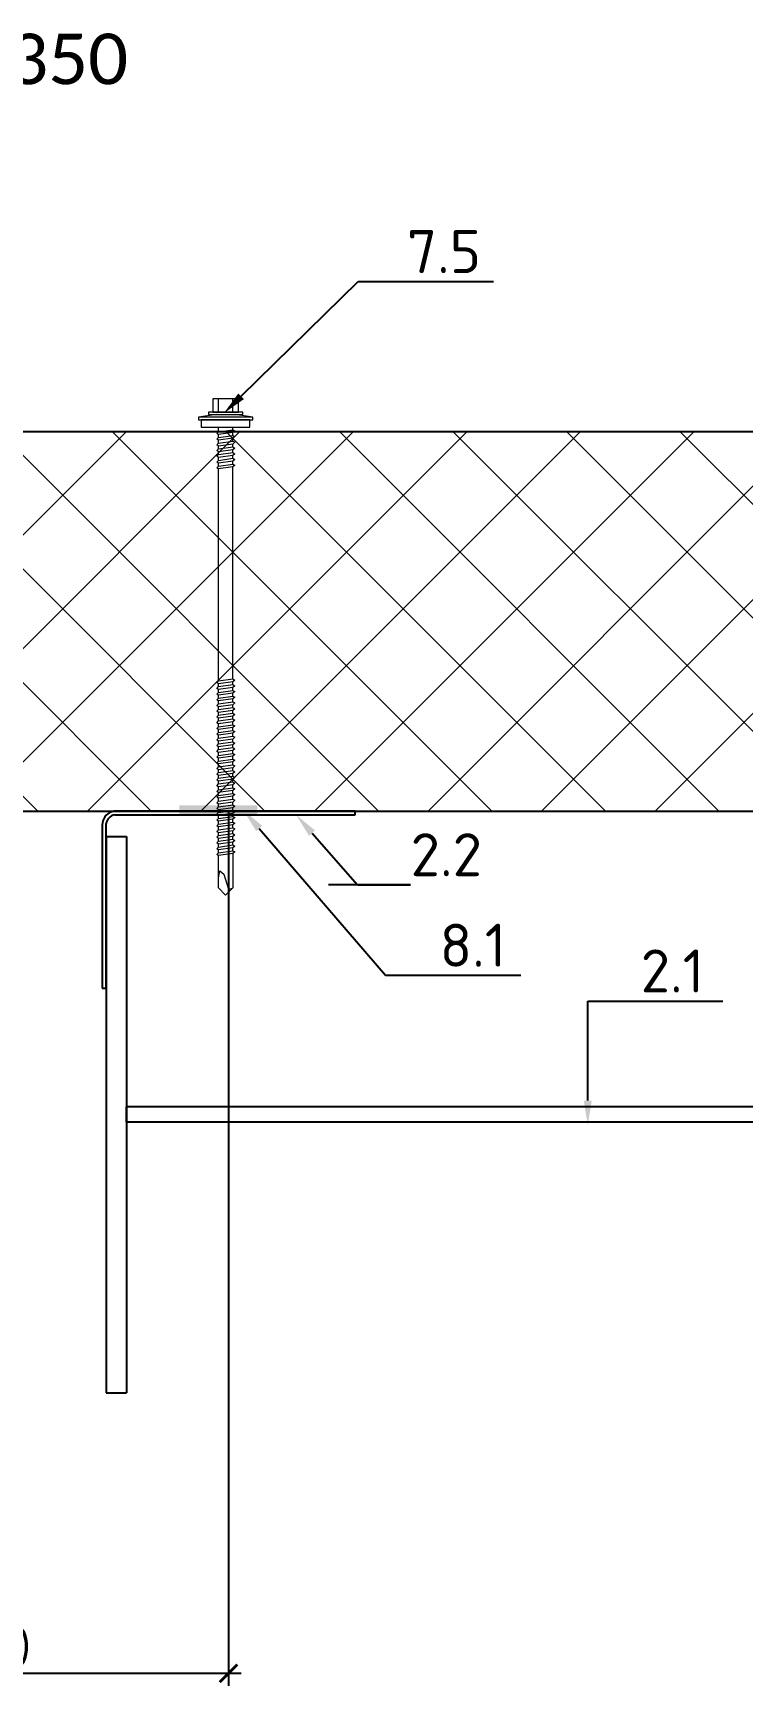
# Model space of a CAD drawing. Header units: millimetres. Extents: x -3689 to 3021565, y -698052 to -604547.
# Drawn here: x 2758884 to 2759164, y -668333 to -667679 of the extents above; entities that cross this region are included whole.
import ezdxf
from ezdxf import colors
from ezdxf.entities.mleader import LeaderData, LeaderLine
from ezdxf.math import Vec2, Vec3

# ---------------------------------------------------------------- set-up
doc = ezdxf.new("R2010")
doc.units = ezdxf.units.MM
doc.header["$PDMODE"] = 35
doc.layers.get('0').update_dxf_attribs({"lineweight": 0})
doc.layers.get('Defpoints').update_dxf_attribs({"color": 4})
for name, color, linetype in [('A-DOOR-IDEN', 12, 'Continuous'), ('A-FLOR-IDEN', 14, 'Continuous'), ('A-WALL-PATT', 181, 'Continuous'), ('S-METL', 14, 'Continuous'), ('S-WALL-PATT', 181, 'Continuous')]:
    doc.layers.add(name, color=color, linetype=linetype)
doc.layers.add('A-FLOR-DIMS', color=133, linetype='Continuous', lineweight=0)
doc.styles.add('Calibri', font='calibri.ttf')
doc.styles.add('GOST 2.304', font='CS_Gost2304.shx')
doc.styles.add('ЕСКД', font='isocpeur.ttf')
doc.dimstyles.new('001.5', dxfattribs={"dimscale": 10, "dimtxt": 1.5, "dimasz": 0.7, "dimexe": 0.5, "dimexo": 0, "dimgap": 0.3, "dimtad": 1, "dimdec": 0, "dimrnd": 0.001, "dimtxsty": 'GOST 2.304', "dimblk": 'ARCHTICK', "dimcen": 0, "dimdle": 0.5, "dimclrd": 256, "dimclre": 256, "dimclrt": 256, "dimadec": 0, "dimazin": 2, "dimtfac": 0.75, "dimtdec": 0, "dimtmove": 1, "dimatfit": 3, "dimfxl": 1, "dimtolj": 1, "dimarcsym": 0})

# ---------------------------------------------------------------- blocks, each defined once
blk = doc.blocks.new('*U569')
at = {"lineweight": 0}
h = blk.add_hatch(dxfattribs=at)
h.set_pattern_fill('ANSI37', color=181, scale=10, style=0)
h.set_pattern_definition([(45, (90, -243.4552527261694), (-22.45064030267288, 22.45064030267288), []), (135, (90, -243.4552527261694), (-22.45064030267288, -22.45064030267288), [])])
h.paths.add_polyline_path([(0, 756.5447472738305), (0, 0), (150, 0), (150, 756.5447472738305)])
at = {"color": 5, "lineweight": 0}
for p, q in [((150, 756.5447472738305), (0, 756.5447472738305)), ((0, 0), (150, 0))]:
    blk.add_line(p, q, dxfattribs=at)
at = {"color": 5}
for p, q in [((0, 756.5447472738305), (0, 0)), ((150, 0), (150, 756.5447472738305))]:
    blk.add_line(p, q, dxfattribs=at)
blk = doc.blocks.new('_ARCHTICK')
at = {"color": 0, "linetype": 'ByBlock', "const_width": 0.15}
blk.add_lwpolyline([(-0.5, -0.5), (0.5, 0.5)], dxfattribs=at)
blk = doc.blocks.new('*D586')
at = {"layer": 'A-FLOR-DIMS', "lineweight": -2, "ltscale": 10, "transparency": 16777216}
for p, q in [((2758780.684678568, -667815.1944610759), (2758780.684678568, -668332.663010651)), ((2758960.987209867, -667986.7082305051), (2758960.987209867, -668332.663010651)), ((2758775.684678568, -668327.663010651), (2758965.987209867, -668327.663010651))]:
    blk.add_line(p, q, dxfattribs=at)
at = {"layer": 'Defpoints', "color": 0, "ltscale": 10, "transparency": 16777216}
for p in [(2758780.684678568, -667815.1944610759), (2758960.987209867, -667986.7082305051), (2758960.987209867, -668327.663010651)]:
    blk.add_point(p, dxfattribs=at)
at = {"layer": 'A-FLOR-DIMS', "lineweight": -2, "ltscale": 10, "transparency": 16777216, "xscale": 7, "yscale": 7, "zscale": 7, "rotation": 180}
blk.add_blockref('_ARCHTICK', (2758780.684678568, -668327.663010651), dxfattribs=at)
at = {"layer": 'A-FLOR-DIMS', "lineweight": -2, "ltscale": 10, "transparency": 16777216, "xscale": 7, "yscale": 7, "zscale": 7}
blk.add_blockref('_ARCHTICK', (2758960.987209867, -668327.663010651), dxfattribs=at)
at = {"layer": 'A-FLOR-DIMS', "ltscale": 10, "transparency": 16777216, "insert": (2758870.835944218, -668317.163010651), "char_height": 15, "attachment_point": 5, "style": 'GOST 2.304'}
blk.add_mtext('\\A1;180', dxfattribs=at)
blk = doc.blocks.new('*U572')
at = {"color": 0, "lineweight": 0, "ltscale": 10}
for p, q in [((-2.853031142658489e-13, 6.794659872000921), (-1.000000000000285, 6.794659872000879)), ((-1.000000000000285, 6.794659872000879), (-0.9999999999997147, -6.794659872000962)), ((0.9999999999995483, 10.75821146399544), (-1.578047253216045e-13, 3.758211464021094)), ((2.853031142658489e-13, -6.794659872000921), (-2.853031142658489e-13, 6.794659872000921)), ((1.999999999999548, 10.75821146399548), (0.9999999999995483, 10.75821146399544)), ((0.9999999999995483, 10.75821146399544), (1.000000000000452, -10.75821146399535)), ((2.000000000000452, -10.75821146399531), (1.999999999999548, 10.75821146399548)), ((4.999999999999596, 9.625768151993025), (1.999999999999596, 9.625768151992899)), ((1.999999999999596, 9.625768151992899), (2.000000000000404, -9.625768151992732)), ((5.000000000000404, -9.625768151992606), (4.999999999999596, 9.625768151993025)), ((-1.000000000000214, 5.095994904011563), (-6.200000000000213, 5.095994904011344)), ((-6.200000000000213, 5.095994904011344), (-6.199999999999785, -5.095994904011865)), ((-1.000000000000119, 2.831108280006405), (-6.200000000000118, 2.831108280006187)), ((-0.9999999999997861, -5.095994904011646), (-1.000000000000214, 5.095994904011563)), ((5.960699671339194, 2.831108280006697), (4.999999999999881, 2.831108280006657)), ((5.960699671339194, 2.831108280006697), (6.413676996087806, 3.623818598440535)), ((6.75340998968594, -2.831108279977059), (5.960699671339194, 2.831108280006697)), ((6.413676996087806, 3.623818598440535), (7.093142983283565, 2.831108280006745)), ((7.093142983283565, 2.831108280006745), (7.885853301688519, -2.831108279977012)), ((8.225586295286144, 2.831108280006792), (7.093142983283565, 2.831108280006745)), ((8.225586295286144, 2.831108280006792), (7.093142983283565, 2.831108280006745)), ((8.225586295286144, 2.831108280006792), (8.678563620122066, 3.623818598440631)), ((9.018296613720201, -2.831108279976964), (8.225586295286144, 2.831108280006792)), ((8.678563620122066, 3.623818598440631), (9.358029607317826, 2.83110828000684)), ((9.358029607317826, 2.83110828000684), (10.15073992572278, -2.831108279976917)), ((10.49047291932041, 2.831108280006887), (9.358029607317826, 2.83110828000684)), ((10.49047291932041, 2.831108280006887), (9.358029607317826, 2.831108280006839)), ((10.49047291932041, 2.831108280006887), (10.94345024406902, 3.623818598440726)), ((11.28318323772536, -2.831108279976869), (10.49047291932041, 2.831108280006887)), ((10.94345024406902, 3.623818598440726), (11.62291623132298, 2.831108280006935)), ((11.62291623132298, 2.831108280006935), (12.41562654969883, -2.831108279976822)), ((12.75535954329646, 2.831108280006982), (11.62291623126478, 2.831108280006935)), ((12.75535954329646, 2.831108280006983), (11.62291623132298, 2.831108280006935)), ((12.75535954329646, 2.831108280006982), (13.20833686810328, 3.623818598440821)), ((13.54806986170141, -2.831108279976774), (12.75535954329646, 2.831108280006982)), ((13.20833686810328, 3.623818598440821), (13.88780285529904, 2.83110828000703)), ((13.88780285529904, 2.83110828000703), (14.68051317370399, -2.831108279976727)), ((15.02024616730162, 2.831108280007077), (13.88780285529904, 2.83110828000703)), ((15.02024616730162, 2.831108280007078), (13.88780285529904, 2.83110828000703)), ((15.02024616730162, 2.831108280007077), (15.47322349210843, 3.623818598440916)), ((15.81295648570657, -2.831108279976679), (15.02024616730162, 2.831108280007077)), ((15.47322349210843, 3.623818598440916), (16.1526894793042, 2.831108280007125)), ((16.1526894793042, 2.831108280007125), (16.94539979768004, -2.831108279976632)), ((17.28513279133588, 2.831108280007173), (16.1526894793042, 2.831108280007125)), ((17.28513279133588, 2.831108280007173), (16.1526894793042, 2.831108280007126)), ((17.28513279133588, 2.831108280007173), (17.73811011608449, 3.623818598441011)), ((18.07784310968262, -2.831108279976584), (17.28513279133588, 2.831108280007173)), ((17.73811011608449, 3.623818598441011), (18.41757610328025, 2.83110828000722)), ((18.41757610328025, 2.83110828000722), (19.2102864216852, -2.831108279976537)), ((19.55001941528283, 2.831108280007268), (18.41757610328025, 2.83110828000722)), ((19.55001941528283, 2.831108280007268), (18.41757610328025, 2.831108280007221)), ((19.55001941528283, 2.831108280007268), (20.00299674011875, 3.623818598441106)), ((20.34272973371688, -2.831108279976489), (19.55001941528283, 2.831108280007268)), ((20.00299674011875, 3.623818598441106), (20.68246272731451, 2.831108280007316)), ((20.68246272731451, 2.831108280007316), (21.47517304571946, -2.831108279976441)), ((21.81490603931709, 2.831108280007363), (20.68246272731451, 2.831108280007316)), ((104.5005885280032, 2.83110828001226), (20.68246272731451, 2.831108280007316)), ((104.5005885280032, 2.83110828001226), (104.9535658528391, 3.623818598446098)), ((105.2932988464372, -2.831108279971497), (104.5005885280032, 2.83110828001226)), ((104.9535658528391, 3.623818598446098), (105.6330318400348, 2.831108280012307)), ((105.6330318400348, 2.831108280012307), (106.4257421584398, -2.83110827997145)), ((106.7654751520374, 2.831108280012355), (105.6330318400348, 2.831108280012307)), ((106.7654751520956, 2.831108280012355), (107.2184524768442, 3.623818598446193)), ((107.5581854704424, -2.831108279971402), (106.7654751520956, 2.831108280012355)), ((107.2184524768442, 3.623818598446193), (107.89791846404, 2.831108280012402)), ((107.89791846404, 2.831108280012402), (108.690628782445, -2.831108279971355)), ((109.0303617760426, 2.83110828001245), (107.89791846404, 2.831108280012402)), ((109.0303617760426, 2.83110828001245), (109.4833391008785, 3.623818598446288)), ((109.8230720944767, -2.831108279971307), (109.0303617760426, 2.83110828001245)), ((109.4833391008785, 3.623818598446288), (110.1628050880743, 2.831108280012497)), ((110.1628050880743, 2.831108280012497), (110.9555154064792, -2.831108279971259)), ((111.2952484000768, 2.831108280012545), (110.1628050880743, 2.831108280012497)), ((111.2952484000768, 2.831108280012545), (111.7482257248255, 3.623818598446383)), ((112.0879587184818, -2.831108279971212), (111.2952484000768, 2.831108280012545)), ((111.7482257248255, 3.623818598446383), (112.4276917120794, 2.831108280012592)), ((112.4276917120794, 2.831108280012592), (113.2204020304553, -2.831108279971164)), ((113.5601350240529, 2.83110828001264), (112.4276917120212, 2.831108280012592)), ((113.5601350240529, 2.83110828001264), (114.0131123488597, 3.623818598446478)), ((114.3528453424579, -2.831108279971117), (113.5601350240529, 2.83110828001264)), ((114.0131123488597, 3.623818598446478), (114.6925783360555, 2.831108280012687)), ((114.6925783360555, 2.831108280012687), (115.4852886544604, -2.831108279971069)), ((115.8250216480581, 2.831108280012735), (114.6925783360555, 2.831108280012687)), ((115.8250216480581, 2.831108280012735), (116.2779989728649, 3.623818598446573)), ((116.617731966463, -2.831108279971022), (115.8250216480581, 2.831108280012735)), ((116.2779989728649, 3.623818598446573), (116.9574649600606, 2.831108280012782)), ((116.9574649600606, 2.831108280012782), (117.7501752784365, -2.831108279970974)), ((118.0899082720923, 2.83110828001283), (116.9574649600606, 2.831108280012782)), ((118.0899082720923, 2.83110828001283), (118.5428855968409, 3.623818598446668)), ((118.8826185904391, -2.831108279970927), (118.0899082720923, 2.83110828001283)), ((118.5428855968409, 3.623818598446668), (119.2223515840367, 2.831108280012878)), ((119.2223515840367, 2.831108280012878), (120.0150619024417, -2.831108279970879)), ((120.3547948960393, 2.831108280012925), (119.2223515840367, 2.831108280012878)), ((120.3547948960393, 2.831108280012925), (120.8077722208752, 3.623818598446763)), ((121.1475052144733, -2.831108279970831), (120.3547948960393, 2.831108280012925)), ((120.8077722208752, 3.623818598446763), (121.4872382080709, 2.831108280012973)), ((121.4872382080709, 2.831108280012973), (122.2799485264759, -2.831108279970784)), ((122.6196815200735, 2.83110828001302), (121.4872382080709, 2.831108280012973)), ((122.6196815200735, 2.83110828001302), (123.0726588448221, 3.623818598446859)), ((123.4123918384203, -2.831108279970736), (122.6196815200735, 2.83110828001302)), ((123.0726588448221, 3.623818598446859), (123.7521248320179, 2.831108280013068)), ((123.7521248320179, 2.831108280013068), (124.5448351504519, -2.831108279970689)), ((124.8845681440496, 2.831108280013115), (123.7521248320179, 2.831108280013068)), ((124.8845681440496, 2.831108280013114), (125.3375454687982, 3.623818598446953)), ((125.6772784623963, -2.831108279970642), (124.8845681440496, 2.831108280013114)), ((125.3375454687982, 3.623818598446953), (126.017011455994, 2.831108280013162)), ((126.017011455994, 2.831108280013162), (126.8097217743989, -2.831108279970595)), ((127.1494547679966, 2.831108280013209), (126.017011455994, 2.831108280013162)), ((127.1494547679966, 2.831108280013209), (127.6024320928325, 3.623818598447048)), ((127.9421650864306, -2.831108279970547), (127.1494547679966, 2.831108280013209)), ((127.6024320928325, 3.623818598447048), (128.2818980800282, 2.831108280013257)), ((128.2818980800282, 2.831108280013257), (129.0746083984332, -2.8311082799705)), ((129.4143413920308, 2.831108280013305), (128.2818980800282, 2.831108280013257)), ((129.4143413920308, 2.831108280013305), (129.8673187167794, 3.623818598447143)), ((130.2070517104358, -2.831108279970452), (129.4143413920308, 2.831108280013305)), ((129.8673187167794, 3.623818598447143), (130.5467847040334, 2.831108280013352)), ((130.5467847040334, 2.831108280013352), (131.3394950224092, -2.831108279970405)), ((131.6792280160069, 2.8311082800134), (130.5467847039752, 2.831108280013352)), ((131.6792280160069, 2.8311082800134), (132.1322053408137, 3.623818598447238)), ((132.4719383344118, -2.831108279970357), (131.6792280160069, 2.8311082800134)), ((132.1322053408137, 3.623818598447238), (132.8116713280095, 2.831108280013447)), ((132.8116713280095, 2.831108280013447), (133.6043816464144, -2.83110827997031)), ((133.944114640012, 2.831108280013495), (132.8116713280095, 2.831108280013447)), ((133.944114640012, 2.831108280013495), (134.3970919648189, 3.623818598447333)), ((134.736824958417, -2.831108279970262), (133.944114640012, 2.831108280013495)), ((134.3970919648189, 3.623818598447333), (135.0765579520146, 2.831108280013543)), ((135.0765579520146, 2.831108280013543), (135.8692682703904, -2.831108279970214)), ((136.2090012640463, 2.83110828001359), (135.0765579520146, 2.831108280013543)), ((136.2090012640463, 2.83110828001359), (136.6619785887949, 3.623818598447428)), ((137.001711582393, -2.831108279970167), (136.2090012640463, 2.83110828001359)), ((136.6619785887949, 3.623818598447428), (137.3414445759907, 2.831108280013638)), ((137.3414445759907, 2.831108280013638), (138.1341548943956, -2.831108279970119)), ((138.4738878879932, 2.831108280013685), (137.3414445759907, 2.831108280013638)), ((138.4738878879932, 2.831108280013685), (138.9268652128292, 3.623818598447524)), ((139.2665982064273, -2.831108279970072), (138.4738878879932, 2.831108280013685)), ((138.9268652128292, 3.623818598447524), (139.6063312000249, 2.831108280013733)), ((139.6063312000249, 2.831108280013733), (140.3990415184299, -2.831108279970024)), ((140.7387745120275, 2.83110828001378), (139.6063312000249, 2.831108280013733)), ((140.7387745120275, 2.83110828001378), (141.1917518367761, 3.623818598447619)), ((141.5314848303742, -2.831108279969976), (140.7387745120275, 2.83110828001378)), ((141.1917518367761, 3.623818598447619), (141.8712178239719, 2.831108280013828)), ((141.8712178239719, 2.831108280013828), (142.6639281424059, -2.831108279969929)), ((143.0036611360036, 2.831108280013875), (141.8712178239719, 2.831108280013828)), ((143.0036611360036, 2.831108280013875), (143.4566384608104, 3.623818598447714)), ((143.7963714544085, -2.831108279969881), (143.0036611360036, 2.831108280013875)), ((143.4566384608104, 3.623818598447714), (144.1361044480061, 2.831108280013923)), ((144.1361044480061, 2.831108280013923), (144.9288147664111, -2.831108279969834)), ((145.2685477600087, 2.83110828001397), (144.1361044480061, 2.831108280013923)), ((145.2685477600087, 2.83110828001397), (145.7215250848446, 3.623818598447809)), ((146.0612580784428, -2.831108279969786), (145.2685477600087, 2.83110828001397)), ((145.7215250848446, 3.623818598447809), (146.4009910720404, 2.831108280014018)), ((146.4009910720404, 2.831108280014018), (147.1937013903871, -2.831108279969739)), ((147.5334343839848, 2.831108280014065), (146.4009910720404, 2.831108280014018)), ((147.533434384043, 2.831108280014065), (147.9864117087916, 3.623818598447904)), ((148.3261447023897, -2.831108279969691), (147.533434384043, 2.831108280014065)), ((147.9864117087916, 3.623818598447904), (148.6658776959873, 2.831108280014113)), ((148.6658776959873, 2.831108280014113), (149.4585880144214, -2.831108279969644)), ((149.798321008019, 2.831108280014161), (148.6658776959873, 2.831108280014113)), ((149.798321008019, 2.831108280014161), (150.2512983328259, 3.623818598447999)), ((150.591031326424, -2.831108279969596), (149.798321008019, 2.831108280014161)), ((150.2512983328259, 3.623818598447999), (150.9307643200216, 2.831108280014208)), ((150.9307643200216, 2.831108280014208), (151.7234746384266, -2.831108279969548)), ((152.0632076320242, 2.831108280014256), (150.9307643200216, 2.831108280014208)), ((152.0632076320242, 2.831108280014256), (152.5161849568019, 3.623818598448094)), ((152.8559179504, -2.831108279969501), (152.0632076320242, 2.831108280014256)), ((152.5161849568019, 3.623818598448094), (153.1956509439977, 2.831108280014303)), ((153.1956509439977, 2.831108280014303), (153.9883612624026, -2.831108279969453)), ((154.3280942560002, 2.831108280014351), (153.1956509439977, 2.831108280014303)), ((154.3280942560002, 2.831108280014351), (154.7810715808071, 3.623818598448189)), ((155.1208045744052, -2.831108279969406), (154.3280942560002, 2.831108280014351)), ((154.7810715808071, 3.623818598448189), (155.4605375680028, 2.831108280014398)), ((155.4605375680028, 2.831108280014398), (156.2532478864078, -2.831108279969358)), ((156.5929808800054, 2.831108280014446), (155.4605375680028, 2.831108280014398)), ((156.5929808800054, 2.831108280014446), (157.0459582048413, 3.623818598448284)), ((157.3856911984394, -2.831108279969311), (156.5929808800054, 2.831108280014446)), ((157.0459582048413, 3.623818598448284), (157.7254241920371, 2.831108280014493)), ((157.7254241920371, 2.831108280014493), (158.518134510442, -2.831108279969263)), ((158.8578675040397, 2.831108280014541), (157.7254241920371, 2.831108280014493)), ((158.8578675040397, 2.831108280014541), (159.3108448287883, 3.623818598448379)), ((159.6505778223864, -2.831108279969216), (158.8578675040397, 2.831108280014541)), ((159.3108448287883, 3.623818598448379), (159.990310815984, 2.831108280014588)), ((159.990310815984, 2.831108280014588), (160.7830211344181, -2.831108279969168)), ((161.1227541280157, 2.831108280014636), (159.990310815984, 2.831108280014588)), ((161.1227541280157, 2.831108280014636), (161.5757314528225, 3.623818598448474)), ((161.9154644464207, -2.831108279969121), (161.1227541280157, 2.831108280014636)), ((161.5757314528225, 3.623818598448474), (162.2551974400183, 2.831108280014683)), ((162.2551974400183, 2.831108280014683), (163.0479077584232, -2.831108279969073)), ((163.3876407520209, 2.831108280014731), (162.2551974400183, 2.831108280014683)), ((163.3876407520209, 2.831108280014731), (163.8406180767986, 3.623818598448569)), ((164.1803510703967, -2.831108279969026), (163.3876407520209, 2.831108280014731)), ((163.8406180767986, 3.623818598448569), (164.5200840639943, 2.831108280014779)), ((164.5200840639943, 2.831108280014779), (165.3127943823993, -2.831108279968978)), ((165.6525273759969, 2.831108280014826), (164.5200840639943, 2.831108280014779)), ((165.6525273759969, 2.831108280014826), (166.1055047008037, 3.623818598448664)), ((166.4452376944019, -2.83110827996893), (165.6525273759969, 2.831108280014826)), ((166.1055047008037, 3.623818598448664), (166.7849706879995, 2.831108280014874)), ((166.7849706879995, 2.831108280014874), (167.5776810064336, -2.831108279968883)), ((167.9174140000312, 2.831108280014921), (166.7849706879995, 2.831108280014874)), ((167.9174140000312, 2.831108280014921), (168.370391324838, 3.62381859844876)), ((168.7101243184361, -2.831108279968835), (167.9174140000312, 2.831108280014921)), ((168.370391324838, 3.62381859844876), (169.0498573120338, 2.831108280014969)), ((169.0498573120338, 2.831108280014969), (169.8425676303805, -2.831108279968788)), ((170.1823006239781, 2.831108280015016), (169.0498573120338, 2.831108280014969)), ((170.1823006240363, 2.831108280015016), (170.6352779488141, 3.623818598448855)), ((170.9750109424122, -2.83110827996874), (170.1823006240363, 2.831108280015016)), ((170.6352779488141, 3.623818598448855), (171.3147439360098, 2.831108280015064)), ((171.3147439360098, 2.831108280015064), (172.1074542544148, -2.831108279968693)), ((172.4471872480124, 2.831108280015112), (171.3147439360098, 2.831108280015064)), ((172.4471872480124, 2.831108280015112), (172.9001645728192, 3.62381859844895)), ((173.2398975664173, -2.831108279968645), (172.4471872480124, 2.831108280015112)), ((172.9001645728192, 3.62381859844895), (173.579630560015, 2.831108280015159)), ((173.5796305600149, 2.831108280015159), (187.1689503039877, 2.83110828001573)), ((173.579630560015, 2.831108280015159), (174.3723408784199, -2.831108279968598)), ((181.733222406422, -0.679465987201224), (187.6219276287947, 1.132443311997329)), ((187.168891720008, 2.83110828001573), (190, 1.699364696006077e-11)), ((190, 1.699364696006077e-11), (187.1688917200664, -2.83110827996806)), ((187.6219276287947, 1.132443311997329), (187.310505717999, 2.689552866004499)), ((-0.9999999999998811, -2.831108279977385), (-6.19999999999988, -2.831108279977603)), ((-6.199999999999785, -5.095994904011865), (-0.9999999999997861, -5.095994904011646)), ((1.578047253205254e-13, -3.758211463995394), (1.000000000000452, -10.75821146399535)), ((6.75340998968594, -2.831108279977058), (5.000000000000119, -2.831108279977132)), ((7.432875976881695, -3.510574267172757), (6.75340998968594, -2.831108279977059)), ((7.885853301688519, -2.831108279977012), (7.432875976881695, -3.510574267172757)), ((9.018296613720201, -2.831108279976964), (7.885853301688519, -2.831108279977012)), ((9.018296613720201, -2.831108279976963), (7.885853301688519, -2.831108279977011)), ((9.697762600915956, -3.510574267172662), (9.018296613720201, -2.831108279976964)), ((10.15073992572278, -2.831108279976917), (9.697762600915956, -3.510574267172662)), ((11.28318323766715, -2.831108279976869), (10.15073992572278, -2.831108279976917)), ((11.28318323772536, -2.831108279976868), (10.15073992572278, -2.831108279976916)), ((11.96264922492111, -3.510574267172567), (11.28318323772536, -2.831108279976869)), ((12.41562654969883, -2.831108279976822), (11.96264922492111, -3.510574267172567)), ((13.54806986170141, -2.831108279976774), (12.41562654969883, -2.831108279976822)), ((13.54806986170141, -2.831108279976773), (12.41562654969883, -2.83110827997682)), ((14.22753584889717, -3.510574267172472), (13.54806986170141, -2.831108279976774)), ((14.68051317370399, -2.831108279976727), (14.22753584889717, -3.510574267172472)), ((15.81295648570657, -2.831108279976679), (14.68051317370399, -2.831108279976727)), ((15.81295648570657, -2.831108279976678), (14.68051317370399, -2.831108279976725)), ((16.49242247290232, -3.510574267172377), (15.81295648570657, -2.831108279976679)), ((16.94539979768004, -2.831108279976632), (16.49242247290232, -3.510574267172377)), ((18.07784310968262, -2.831108279976584), (16.94539979768004, -2.831108279976632)), ((18.07784310968262, -2.831108279976584), (16.94539979768004, -2.831108279976631)), ((18.75730909687838, -3.510574267172282), (18.07784310968262, -2.831108279976584)), ((19.2102864216852, -2.831108279976537), (18.75730909687838, -3.510574267172282)), ((20.34272973371688, -2.831108279976489), (19.2102864216852, -2.831108279976537)), ((20.34272973371688, -2.831108279976489), (19.2102864216852, -2.831108279976536)), ((21.02219572091264, -3.510574267172187), (20.34272973371688, -2.831108279976489)), ((21.47517304571946, -2.831108279976441), (21.02219572091264, -3.510574267172187)), ((105.2932988464372, -2.831108279971498), (21.47517304571946, -2.831108279976441)), ((105.972764833633, -3.510574267167195), (105.2932988464372, -2.831108279971497)), ((106.4257421584398, -2.83110827997145), (105.972764833633, -3.510574267167195)), ((107.5581854703842, -2.831108279971402), (106.4257421584398, -2.83110827997145)), ((108.2376514576382, -3.5105742671671), (107.5581854704424, -2.831108279971402)), ((108.690628782445, -2.831108279971355), (108.2376514576382, -3.5105742671671)), ((109.8230720944767, -2.831108279971307), (108.690628782445, -2.831108279971355)), ((110.5025380816724, -3.510574267167005), (109.8230720944767, -2.831108279971307)), ((110.9555154064792, -2.831108279971259), (110.5025380816724, -3.510574267167005)), ((112.0879587184236, -2.831108279971212), (110.9555154064792, -2.831108279971259)), ((112.7674247056776, -3.51057426716691), (112.0879587184818, -2.831108279971212)), ((113.2204020304553, -2.831108279971164), (112.7674247056776, -3.51057426716691)), ((114.3528453424579, -2.831108279971117), (113.2204020304553, -2.831108279971164)), ((115.0323113296536, -3.510574267166815), (114.3528453424579, -2.831108279971117)), ((115.4852886544604, -2.831108279971069), (115.0323113296536, -3.510574267166815)), ((116.617731966463, -2.831108279971022), (115.4852886544604, -2.831108279971069)), ((117.2971979536588, -3.510574267166719), (116.617731966463, -2.831108279971022)), ((117.7501752784365, -2.831108279970974), (117.2971979536588, -3.510574267166719)), ((118.8826185904391, -2.831108279970927), (117.7501752784365, -2.831108279970974)), ((119.5620845776348, -3.510574267166624), (118.8826185904391, -2.831108279970927)), ((120.0150619024417, -2.831108279970879), (119.5620845776348, -3.510574267166624)), ((121.1475052144733, -2.831108279970831), (120.0150619024417, -2.831108279970879)), ((121.8269712016691, -3.510574267166529), (121.1475052144733, -2.831108279970831)), ((122.2799485264759, -2.831108279970784), (121.8269712016691, -3.510574267166529)), ((123.4123918384203, -2.831108279970736), (122.2799485264759, -2.831108279970784)), ((124.0918578256743, -3.510574267166434), (123.4123918384203, -2.831108279970736)), ((124.5448351504519, -2.831108279970689), (124.0918578256743, -3.510574267166434)), ((125.6772784623963, -2.831108279970641), (124.5448351504519, -2.831108279970689)), ((126.3567444495921, -3.51057426716634), (125.6772784623963, -2.831108279970642)), ((126.8097217743989, -2.831108279970595), (126.3567444495921, -3.51057426716634)), ((127.9421650864306, -2.831108279970547), (126.8097217743989, -2.831108279970595)), ((128.6216310736264, -3.510574267166245), (127.9421650864306, -2.831108279970547)), ((129.0746083984332, -2.8311082799705), (128.6216310736264, -3.510574267166245)), ((130.2070517103776, -2.831108279970452), (129.0746083984332, -2.8311082799705)), ((130.8865176976315, -3.51057426716615), (130.2070517104358, -2.831108279970452)), ((131.3394950224092, -2.831108279970405), (130.8865176976315, -3.51057426716615)), ((132.4719383344118, -2.831108279970357), (131.3394950224092, -2.831108279970405)), ((133.1514043216076, -3.510574267166055), (132.4719383344118, -2.831108279970357)), ((133.6043816464144, -2.83110827997031), (133.1514043216076, -3.510574267166055)), ((134.736824958417, -2.831108279970262), (133.6043816464144, -2.83110827997031)), ((135.4162909456127, -3.51057426716596), (134.736824958417, -2.831108279970262)), ((135.8692682703904, -2.831108279970214), (135.4162909456127, -3.51057426716596)), ((137.001711582393, -2.831108279970167), (135.8692682703904, -2.831108279970214)), ((137.6811775695888, -3.510574267165865), (137.001711582393, -2.831108279970167)), ((138.1341548943956, -2.831108279970119), (137.6811775695888, -3.510574267165865)), ((139.2665982064273, -2.831108279970072), (138.1341548943956, -2.831108279970119)), ((139.946064193623, -3.51057426716577), (139.2665982064273, -2.831108279970072)), ((140.3990415184299, -2.831108279970024), (139.946064193623, -3.51057426716577)), ((141.5314848303742, -2.831108279969976), (140.3990415184299, -2.831108279970024)), ((142.2109508176282, -3.510574267165675), (141.5314848303742, -2.831108279969976)), ((142.6639281424059, -2.831108279969929), (142.2109508176282, -3.510574267165675)), ((143.7963714544085, -2.831108279969881), (142.6639281424059, -2.831108279969929)), ((144.4758374416043, -3.51057426716558), (143.7963714544085, -2.831108279969881)), ((144.9288147664111, -2.831108279969834), (144.4758374416043, -3.51057426716558)), ((146.0612580784428, -2.831108279969786), (144.9288147664111, -2.831108279969834)), ((146.7407240656385, -3.510574267165484), (146.0612580784428, -2.831108279969786)), ((147.1937013903871, -2.831108279969739), (146.7407240656385, -3.510574267165484)), ((148.3261447023897, -2.831108279969691), (147.1937013903871, -2.831108279969739)), ((149.0056106895855, -3.510574267165389), (148.3261447023897, -2.831108279969691)), ((149.4585880144214, -2.831108279969644), (149.0056106895855, -3.510574267165389)), ((150.591031326424, -2.831108279969596), (149.4585880144214, -2.831108279969644)), ((151.2704973136197, -3.510574267165294), (150.591031326424, -2.831108279969596)), ((151.7234746384266, -2.831108279969548), (151.2704973136197, -3.510574267165294)), ((152.8559179504, -2.831108279969501), (151.7234746384266, -2.831108279969548)), ((153.5353839376249, -3.510574267165199), (152.8559179504, -2.831108279969501)), ((153.9883612624026, -2.831108279969453), (153.5353839376249, -3.510574267165199)), ((155.1208045744052, -2.831108279969406), (153.9883612624026, -2.831108279969453)), ((155.8002705616009, -3.510574267165104), (155.1208045744052, -2.831108279969406)), ((156.2532478864078, -2.831108279969358), (155.8002705616009, -3.510574267165104)), ((157.3856911984394, -2.831108279969311), (156.2532478864078, -2.831108279969358)), ((158.0651571856352, -3.510574267165009), (157.3856911984394, -2.831108279969311)), ((158.518134510442, -2.831108279969263), (158.0651571856352, -3.510574267165009)), ((159.6505778223864, -2.831108279969216), (158.5181345103838, -2.831108279969263)), ((160.3300438095822, -3.510574267164914), (159.6505778223864, -2.831108279969216)), ((160.7830211344181, -2.831108279969168), (160.3300438095822, -3.510574267164914)), ((161.9154644464207, -2.831108279969121), (160.7830211344181, -2.831108279969168)), ((162.5949304336164, -3.510574267164818), (161.9154644464207, -2.831108279969121)), ((163.0479077584232, -2.831108279969073), (162.5949304336164, -3.510574267164818)), ((164.1803510703967, -2.831108279969026), (163.0479077584232, -2.831108279969073)), ((164.8598170576507, -3.510574267164723), (164.1803510703967, -2.831108279969026)), ((165.3127943823993, -2.831108279968978), (164.8598170576507, -3.510574267164723)), ((166.4452376944019, -2.83110827996893), (165.3127943823993, -2.831108279968978)), ((167.1247036815976, -3.510574267164628), (166.4452376944019, -2.83110827996893)), ((167.5776810064336, -2.831108279968883), (167.1247036815976, -3.510574267164628)), ((168.7101243184361, -2.831108279968835), (167.5776810064336, -2.831108279968883)), ((169.3895903056319, -3.510574267164533), (168.7101243184361, -2.831108279968835)), ((169.8425676303805, -2.831108279968788), (169.3895903056319, -3.510574267164533)), ((170.9750109424122, -2.83110827996874), (169.8425676303805, -2.831108279968788)), ((171.6544769296079, -3.510574267164438), (170.9750109424122, -2.83110827996874)), ((172.1074542544148, -2.831108279968693), (171.6544769296079, -3.510574267164438)), ((173.2398975664173, -2.831108279968645), (172.1074542544148, -2.831108279968693)), ((173.9193635536131, -3.510574267164343), (173.2398975664173, -2.831108279968645)), ((174.3723408784199, -2.831108279968598), (173.9193635536131, -3.510574267164343)), ((187.1689503040461, -2.83110827996806), (174.3723408784199, -2.831108279968598)), ((180.3742904320306, -2.264886624010712), (181.733222406422, -0.679465987201224)), ((183.2053987120226, -2.831108279968227), (180.3742904320306, -2.264886624010712)), ((-0.9999999999997147, -6.794659872000962), (2.853031142658489e-13, -6.794659872000921)), ((1.000000000000452, -10.75821146399535), (2.000000000000452, -10.75821146399531)), ((2.000000000000404, -9.625768151992732), (5.000000000000404, -9.625768151992606))]:
    blk.add_line(p, q, dxfattribs=at)

msp = doc.modelspace()

# ---------------------------------------------------------------- hatches: boundary and pattern name
at = {"layer": 'S-WALL-PATT', "lineweight": 0, "ltscale": 10}
h = msp.add_hatch(color=250, dxfattribs=at)
h.dxf.hatch_style = 1
h.paths.add_polyline_path([(2758972.392610538, -667988.5120494167), (2758972.392610538, -667984.479684142), (2758941.571353204, -667984.479684142), (2758941.571353204, -667988.5120494167)])

# ---------------------------------------------------------------- linework, layer by layer
at = {"layer": 'A-WALL-PATT', "color": 250}
for radius in [5.499999688493427, 3.996168183102074]:
    msp.add_arc((2758916.527004501, -667992.2082301996), radius, 98.18181817978395, 171.8181818202161, dxfattribs=at)
at = {"layer": 'S-METL', "color": 250}
for p, q in [((2758916.527004501, -667986.7082305051), (2758915.744272936, -667986.7642125733)), ((2758915.958290473, -667988.2527372412), (2758916.580577135, -667988.2082304232)), ((2759011.026999151, -667986.7082305051), (2758916.527004501, -667986.7082305051)), ((2758916.580577135, -667988.2082304232), (2759011.026999151, -667988.2082304232)), ((2759011.026999151, -667988.2082304232), (2759011.026999151, -667986.7082305051)), ((2759011.026999151, -667988.2082304232), (2759011.026999151, -667986.7082305051)), ((2758911.08298688, -667991.4254986293), (2758911.027004814, -667992.2082301996)), ((2758911.027004814, -667992.2082301996), (2758911.027004814, -668056.7082265489)), ((2758912.527004728, -667992.261802832), (2758912.57151155, -667991.6395161696)), ((2758912.527004728, -668056.7082265489), (2758912.527004728, -667992.261802832)), ((2758912.578885121, -667996.708730685), (2758912.578885121, -668216.7087119169)), ((2758912.578885121, -667996.708730685), (2758920.578884667, -667996.708730685)), ((2758920.578884667, -667996.708730685), (2758920.578884667, -668216.7087119169)), ((2758911.027004814, -668056.7082265489), (2758912.527004728, -668056.7082265489)), ((2759254.578865746, -668103.7087209843), (2758920.578884667, -668103.7087209843)), ((2758920.578884667, -668109.708720649), (2758920.578884667, -668103.7087209843)), ((2759254.578865746, -668109.708720649), (2758920.578884667, -668109.708720649)), ((2758912.578885121, -668216.7087119169), (2758920.578884667, -668216.7087119169))]:
    msp.add_line(p, q, dxfattribs=at)

# ---------------------------------------------------------------- block references
at = {"layer": 'A-WALL-PATT', "color": 250, "lineweight": 0, "rotation": 269.9999999999999}
msp.add_blockref('*U569', (2758550.684678568, -667836.7082305051), dxfattribs=at)
at = {"layer": 'S-METL', "color": 250, "rotation": 270}
msp.add_blockref('*U572', (2758959.839432714, -667829.9504203944), dxfattribs=at)

# ---------------------------------------------------------------- texts
at = {"layer": 'A-DOOR-IDEN', "color": 250, "linetype": 'ByBlock', "ltscale": 500, "insert": (2758633.966109016, -667691.8570093156), "char_height": 20, "width": 692.3264608246973, "attachment_point": 5, "style": 'Calibri'}
msp.add_mtext('Вдоль оси Д в отметках от +0,290 до +7,350', dxfattribs=at)

# ---------------------------------------------------------------- dimensions: what is measured, and where the dimension line sits
at = {"layer": 'A-FLOR-DIMS', "color": 250, "ltscale": 10}
dim = msp.add_linear_dim(base=(2758960.987209867, -668327.663010651), p1=(2758780.684678568, -667815.1944610759), p2=(2758960.987209867, -667986.7082305051), dimstyle='001.5', dxfattribs=at)
dim.commit()
dim.dimension.update_dxf_attribs({"geometry": '*D586', "text_midpoint": (2758870.835944218, -668317.163010651)})

# ---------------------------------------------------------------- leaders
at = {"layer": 'A-FLOR-IDEN', "color": 250}
ml = msp.add_multileader_mtext('Standard', dxfattribs=at)
ml.set_content('7.5', color=250, style='ЕСКД')
ml.set_leader_properties()
ml.build(insert=Vec2(0, 0))
ml.multileader.update_dxf_attribs({"text_left_attachment_type": 6, "text_right_attachment_type": 6, "dogleg_length": 20.96987534605703, "arrow_head_size": 9.600000000000001})
ctx = ml.context
ctx.base_point, ctx.char_height, ctx.arrow_head_size, ctx.landing_gap_size, ctx.plane_origin = Vec3(2759033.225957618, -667777.3622701155), 17, 9.600000000000001, 0, Vec3(2758953.217094567, -667613.4680539732)
ctx.left_attachment, ctx.right_attachment, ctx.text_align_type = 6, 6, 2
notes = []
notes.append((ctx, [(1, (1, 1, 0), (2759012.256082272, -667777.3622701155), (1, 0), 20.96987534605703, [(0, [(2758959.094051606, -667829.4145049314)], 0, [])])]))
ctx.mtext.insert, ctx.mtext.width, ctx.mtext.alignment, ctx.mtext.flow_direction = Vec3(2759060.852522461, -667756.9622701155), 77.51149692218215, 3, 5
ml = msp.add_multileader_mtext('Standard', dxfattribs=at)
ml.set_content('8.1', color=250, style='ЕСКД')
ml.set_leader_properties()
ml.build(insert=Vec2(0, 0))
ml.multileader.update_dxf_attribs({"text_left_attachment_type": 6, "text_right_attachment_type": 6, "dogleg_length": 20.96987534605703, "arrow_head_size": 9.600000000000001})
ctx = ml.context
ctx.base_point, ctx.char_height, ctx.arrow_head_size, ctx.landing_gap_size, ctx.plane_origin = Vec3(2759044.088178393, -668051.6548736352), 17, 9.600000000000001, 0, Vec3(2758992.326101781, -668165.4984110419)
ctx.left_attachment, ctx.right_attachment, ctx.text_align_type = 6, 6, 2
notes.append((ctx, [(0, (1, 1, 0), (2759023.118303047, -668051.6548736352), (1, 0), 20.96987534605703, [(0, [(2758966.824653884, -667986.3074752248)], 0, [])])]))
ctx.mtext.insert, ctx.mtext.defined_height, ctx.mtext.alignment, ctx.mtext.flow_direction = Vec3(2759070.847098232, -668031.2548736352), 125.4088915666272, 3, 5
ml = msp.add_multileader_mtext('Standard', dxfattribs=at)
ml.set_content('2.2', color=250, style='ЕСКД')
ml.set_leader_properties()
ml.build(insert=Vec2(0, 0))
ml.multileader.update_dxf_attribs({"text_left_attachment_type": 6, "text_right_attachment_type": 6, "dogleg_length": 20.96987534605703, "arrow_head_size": 9.600000000000001})
ctx = ml.context
ctx.base_point, ctx.char_height, ctx.arrow_head_size, ctx.landing_gap_size, ctx.plane_origin, ctx.plane_x_axis, ctx.plane_y_axis = Vec3(2759033.001301076, -668015.8744555915), 17, 9.600000000000001, 0, Vec3(2759162.089212659, -668060.8949262291), Vec3(1, -2.258681448315656e-12), Vec3(2.258681448315656e-12, 1)
ctx.left_attachment, ctx.right_attachment = 6, 6
notes.append((ctx, [(1, (1, 1, 0), (2759012.03142573, -668015.8744555915), (1, -2.258681448315656e-12), 20.96987534605703, [(0, [(2758987.661698137, -667988.208230423)], 0, [])])]))
ctx.mtext.insert, ctx.mtext.text_direction, ctx.mtext.rotation, ctx.mtext.width, ctx.mtext.flow_direction = Vec3(2759033.001301076, -667995.4744555916), Vec3(1, -2.258882650657248e-12), 6.283185307177328, 77.51149692218215, 5
ml = msp.add_multileader_mtext('Standard', dxfattribs=at)
ml.set_content('8.5', color=250, style='ЕСКД')
ml.set_leader_properties()
ml.build(insert=Vec2(0, 0))
ml.multileader.update_dxf_attribs({"text_left_attachment_type": 6, "text_right_attachment_type": 6, "dogleg_length": 20.96987534605703, "arrow_head_size": 9.600000000000001})
ctx = ml.context
ctx.base_point, ctx.char_height, ctx.arrow_head_size, ctx.landing_gap_size, ctx.plane_origin = Vec3(2758830.039097923, -668071.8249917931), 17, 9.600000000000001, 0, Vec3(2758789.884428925, -667967.754077076)
ctx.left_attachment, ctx.right_attachment = 6, 6
notes.append((ctx, [(0, (1, 1, 0), (2758809.069222577, -668071.8249917931), (1, 0), 20.96987534605703, [(0, [(2758809.318105388, -667991.0314126814)], 0, [])])]))
ctx.mtext.insert, ctx.mtext.width, ctx.mtext.flow_direction = Vec3(2758830.039097923, -668051.4249917931), 77.51149692218215, 5
ml = msp.add_multileader_mtext('Standard', dxfattribs=at)
ml.set_content('9', color=250, style='ЕСКД')
ml.set_leader_properties()
ml.build(insert=Vec2(0, 0))
ml.multileader.update_dxf_attribs({"text_left_attachment_type": 6, "text_right_attachment_type": 6, "dogleg_length": 20.96987534605703, "arrow_head_size": 9.600000000000001})
ctx = ml.context
ctx.base_point, ctx.char_height, ctx.arrow_head_size, ctx.landing_gap_size, ctx.plane_origin = Vec3(2758820.341712995, -668122.7119103968), 17, 9.600000000000001, 0, Vec3(2758780.187043997, -668018.6409956797)
ctx.left_attachment, ctx.right_attachment = 6, 6
notes.append((ctx, [(0, (1, 1, 0), (2758799.371837649, -668122.7119103968), (1, 0), 20.96987534605703, [(0, [(2758754.872646515, -667998.8987504006)], 0, [])])]))
ctx.mtext.insert, ctx.mtext.width, ctx.mtext.flow_direction = Vec3(2758820.341712995, -668102.3119103968), 77.51149692218215, 5
ml = msp.add_multileader_mtext('Standard', dxfattribs=at)
ml.set_content('2.1', color=250, style='ЕСКД')
ml.set_leader_properties()
ml.build(insert=Vec2(0, 0))
ml.multileader.update_dxf_attribs({"text_left_attachment_type": 6, "text_right_attachment_type": 6, "dogleg_length": 20.96987534605703, "arrow_head_size": 9.600000000000001})
ctx = ml.context
ctx.base_point, ctx.char_height, ctx.arrow_head_size, ctx.landing_gap_size, ctx.plane_origin, ctx.plane_x_axis, ctx.plane_y_axis = Vec3(2759123.999158873, -668061.8358659578), 17, 9.600000000000001, 0, Vec3(2759243.815431911, -668087.2472062949), Vec3(1, -2.258681448315656e-12), Vec3(2.258681448315656e-12, 1)
ctx.left_attachment, ctx.right_attachment = 6, 6
notes.append((ctx, [(1, (1, 1, 0), (2759103.029283527, -668061.8358659578), (1, -2.258681448315656e-12), 20.96987534605703, [(0, [(2759103.077330163, -668110.7663127999)], 0, [])])]))
ctx.mtext.insert, ctx.mtext.text_direction, ctx.mtext.rotation, ctx.mtext.width, ctx.mtext.flow_direction = Vec3(2759123.999158873, -668041.4358659578), Vec3(1, -2.258882650657248e-12), 6.283185307177328, 77.51149692218215, 5
for ctx, leaders in notes:
    for number, flags, end, landing, length, lines in leaders:
        leader = LeaderData()
        leader.index, (leader.has_last_leader_line, leader.has_dogleg_vector, leader.attachment_direction) = number, flags
        leader.last_leader_point, leader.dogleg_vector, leader.dogleg_length = Vec3(end), Vec3(landing), length
        for number, points, colour, breaks in lines:
            line = LeaderLine()
            line.index, line.vertices, line.color, line.breaks = number, Vec3.list(points), colors.encode_raw_color(colour), breaks
            leader.lines.append(line)
        ctx.leaders.append(leader)

doc.saveas('drawing.dxf')
